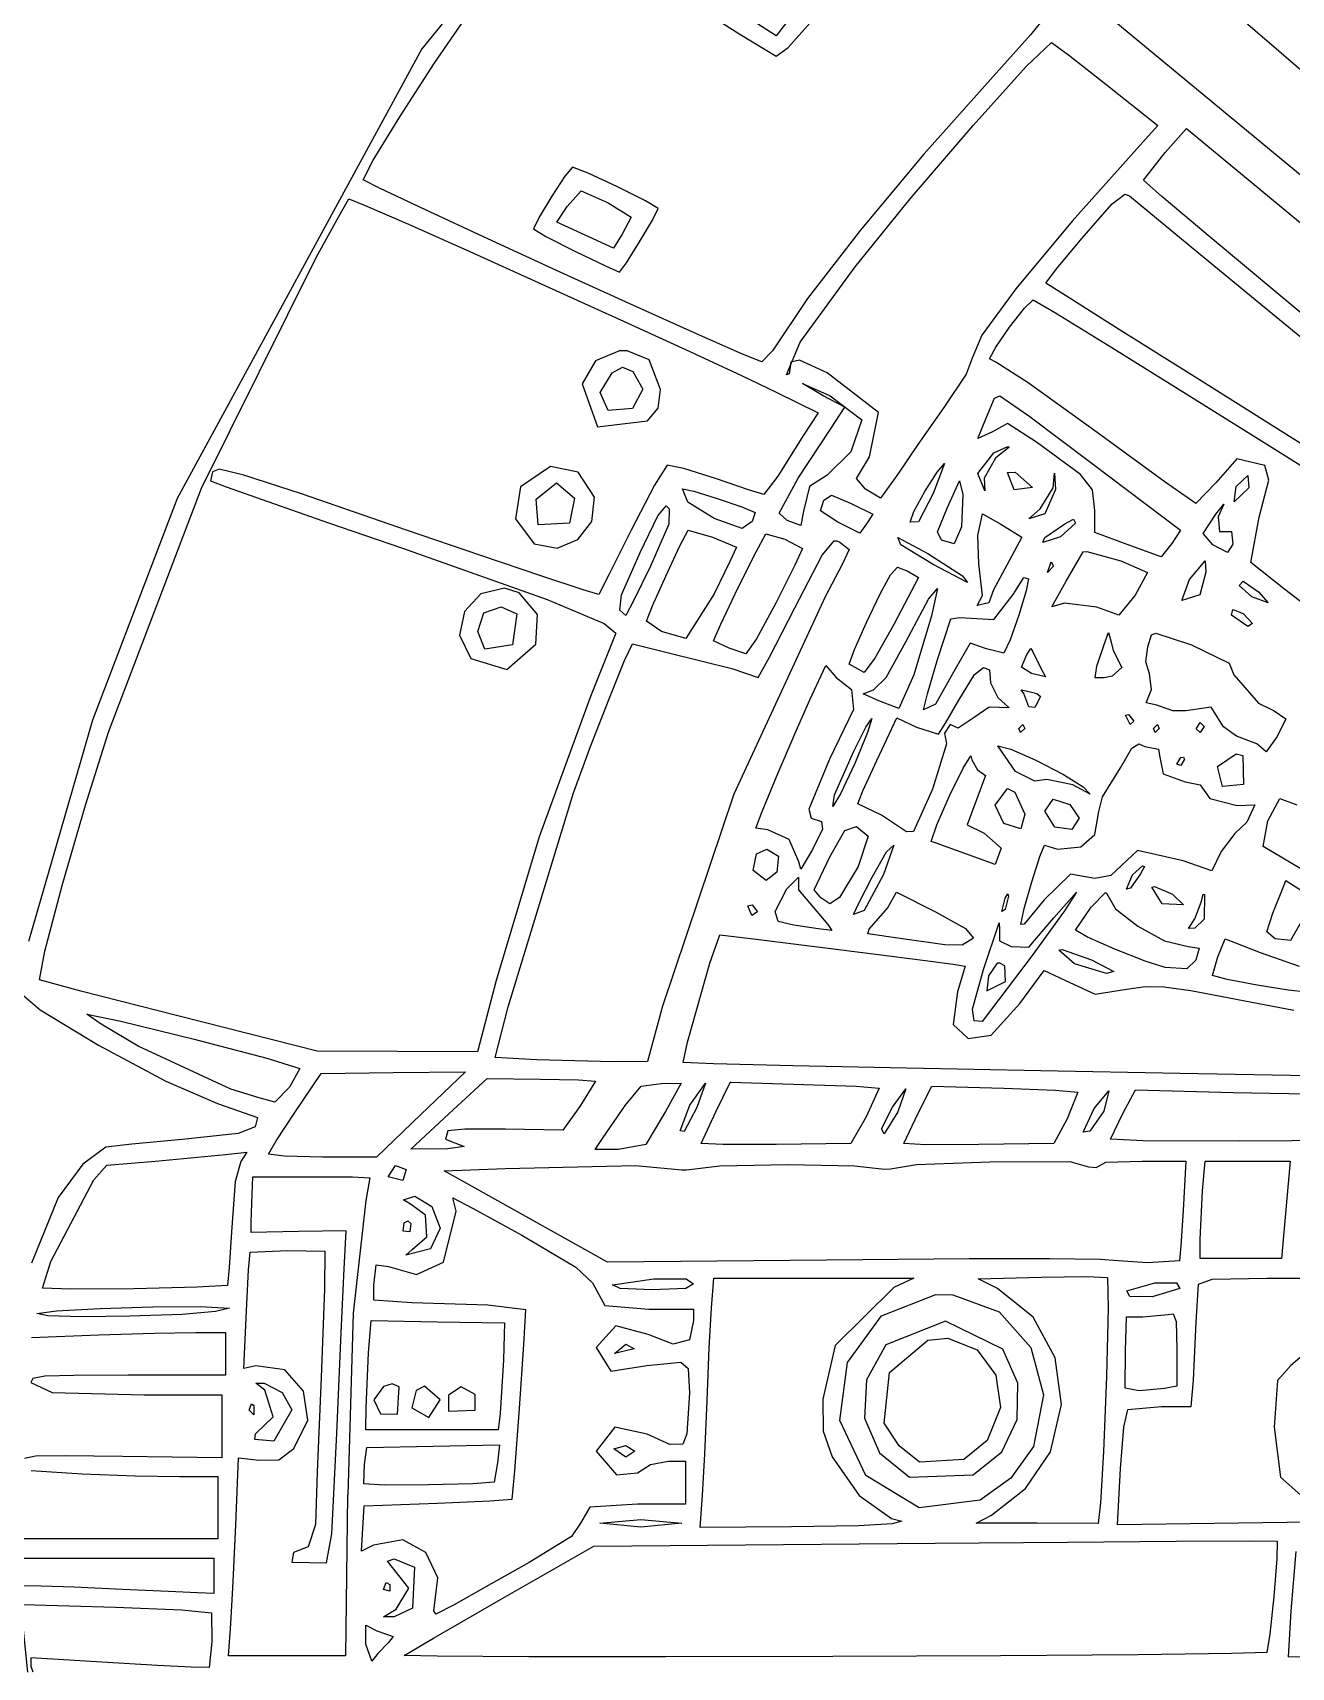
# Model space of a CAD drawing. Extents: x 0 to 7.6, y 0 to 10.9.
# Drawn here: x 0.656 to 1.195, y 5.753 to 6.452 of the extents above; entities that cross this region are included whole.
import ezdxf

# ---------------------------------------------------------------- set-up
doc = ezdxf.new("R2010")
doc.units = 0
doc.layers.get('0').update_dxf_attribs({"linetype": 'CONTINUOUS'})

msp = doc.modelspace()

# ---------------------------------------------------------------- linework, layer by layer
at = {"color": 0}
for points in [[(1.99485, 7.02106), (1.90338, 7.03022), (1.80686, 7.03276), (1.80686, 7.03276), (1.69401, 7.02692), (1.50624, 6.99311), (1.32427, 6.93175), (1.15739, 6.84663), (1.01481, 6.74164), (0.998047, 6.72678), (0.986979, 6.64214), (0.961914, 6.61626), (0.822808, 6.44515), (0.718261, 6.25288), (0.682129, 6.15799), (0.654731, 6.06336)], [(1.94108, 6.12369), (1.85064, 6.15446), (1.75526, 6.15603), (1.66265, 6.12717), (1.62218, 6.10346), (1.58621, 6.07389), (1.57644, 6.06494), (1.57194, 6.06119), (1.56901, 6.06635), (1.56321, 6.07867), (1.55524, 6.09614), (0.990451, 6.56347)], [(0.978788, 6.45643), (0.974392, 6.45079), (0.930012, 6.47939)], [(1.14779, 6.48014), (1.18929, 6.44439), (1.22065, 6.41726)], [(0.927572, 6.47151), (0.958876, 6.45156), (0.974337, 6.44206), (0.979546, 6.44586), (0.989854, 6.45747)], [(1.08984, 6.45947), (1.08312, 6.45128), (1.06711, 6.43343), (1.03749, 6.40022), (1.01025, 6.36751), (0.987847, 6.33843), (0.972765, 6.31603), (0.968207, 6.31131), (0.960015, 6.31461), (0.940375, 6.32329), (0.913086, 6.33561), (0.881999, 6.34972), (0.851074, 6.36388), (0.824164, 6.37642), (0.805067, 6.38542), (0.797743, 6.38917), (0.802083, 6.39763), (0.813531, 6.41618), (0.828179, 6.43892), (0.842339, 6.45964)], [(1.22027, 6.19206), (1.19189, 6.21386), (1.1773, 6.22553), (1.18093, 6.2449), (1.185, 6.26074), (1.18338, 6.26693), (1.17139, 6.26986), (1.16238, 6.2595), (1.15375, 6.25076), (1.14073, 6.25988), (1.11165, 6.28114), (1.08214, 6.30236), (1.06836, 6.31114), (1.06565, 6.31256), (1.06825, 6.3176), (1.07422, 6.32617), (1.08051, 6.33425), (1.0842, 6.33783), (1.0842, 6.33783), (1.09386, 6.33225), (1.11795, 6.31749), (1.15158, 6.29656), (1.18994, 6.27257), (1.22819, 6.24849)], [(1.20334, 6.09174), (1.18262, 6.104), (1.18457, 6.1149), (1.18978, 6.12446), (1.19699, 6.12181)], [(1.20231, 6.00581), (1.14697, 6.00683), (1.08751, 6.00797), (1.03027, 6.00917), (0.981554, 6.01019), (0.947538, 6.01107), (0.934679, 6.01156), (0.936469, 6.02035), (0.946072, 6.0541), (0.95025, 6.06614), (0.965875, 6.06435), (0.998915, 6.06022), (1.03261, 6.05593), (1.05002, 6.0536), (1.05523, 6.05274), (1.05192, 6.04178), (1.05008, 6.02778), (1.05642, 6.02181), (1.06635, 6.02328), (1.07856, 6.03689), (1.08897, 6.051), (1.09988, 6.04585), (1.11079, 6.04075), (1.12413, 6.04292), (1.13227, 6.04406), (1.14014, 6.04394), (1.15169, 6.04232), (1.17112, 6.03868), (1.19569, 6.03396)], [(1.20117, 6.04172), (1.19331, 6.04258), (1.18001, 6.04471), (1.16721, 6.04715), (1.16092, 6.04878), (1.16319, 6.05681), (1.16634, 6.06446), (1.17084, 6.06278), (1.18137, 6.05865), (1.19802, 6.05285)], [(0.649685, 6.04269), (0.659668, 6.03407), (0.684571, 6.01904), (0.713433, 6.00364), (0.735568, 5.99403), (0.752658, 5.98812), (0.751574, 5.98406), (0.744303, 5.98122), (0.720432, 5.97863), (0.698893, 5.97661), (0.687825, 5.97532), (0.677951, 5.9681), (0.667426, 5.95383), (0.655925, 5.92572)], [(1.20334, 5.81494), (1.12039, 5.81386), (1.12164, 5.83789), (1.12299, 5.85563), (1.12468, 5.86312), (1.13916, 5.86436), (1.15186, 5.86436), (1.15289, 5.87565), (1.15397, 5.9005), (1.155, 5.91678), (1.16086, 5.91894), (1.18419, 5.91938), (1.18419, 5.91938), (1.21235, 5.91938)], [(0.656033, 5.89393), (0.684625, 5.89501), (0.70855, 5.89583), (0.726074, 5.89611), (0.726074, 5.89611), (0.738986, 5.89611), (0.738986, 5.87776), (0.697319, 5.87776), (0.6741, 5.87771), (0.661621, 5.87733), (0.656575, 5.87642), (0.655653, 5.87468), (0.664822, 5.87044), (0.70421, 5.86947), (0.737358, 5.86947), (0.737358, 5.8425), (0.694824, 5.84304), (0.670356, 5.84337), (0.657715, 5.84315), (0.652994, 5.84212)], [(1.20128, 5.88781), (1.1945, 5.88194), (1.1888, 5.87549), (1.18734, 5.85553), (1.19, 5.83425), (1.20112, 5.82433)], [(0.655871, 5.83703), (0.677626, 5.83556), (0.70025, 5.83479), (0.719293, 5.83447), (0.735678, 5.83447), (0.735678, 5.80778), (0.652344, 5.80778)], [(0.652344, 5.79947), (0.733996, 5.79947), (0.733996, 5.78444), (0.726942, 5.78472), (0.714572, 5.78532), (0.694824, 5.78618), (0.674263, 5.78711), (0.660047, 5.78754), (0.650228, 5.78776)], [(1.23752, 5.75831), (1.19347, 5.75722), (1.19461, 5.77707), (1.19672, 5.80236)], [(0.654351, 5.75082), (0.652344, 5.77169), (0.652344, 5.77974), (0.652344, 5.77974), (0.691949, 5.7786), (0.720269, 5.7774), (0.73291, 5.7761), (0.733128, 5.76378), (0.731933, 5.75276), (0.724229, 5.75288), (0.709799, 5.75358), (0.686089, 5.75499), (0.655653, 5.75694), (0.655653, 5.75331), (0.656521, 5.75086)]]:
    msp.add_lwpolyline(points, dxfattribs=at)
for points in [[(1.09207, 6.44786), (1.09934, 6.44265), (1.11534, 6.43012), (1.13753, 6.41243), (1.13357, 6.40804), (1.10097, 6.37153), (1.07688, 6.34261), (1.06228, 6.32269), (1.05816, 6.31282), (1.05556, 6.30604), (1.04612, 6.29178), (1.03499, 6.27593), (1.02647, 6.26329), (1.01899, 6.25299), (1.01264, 6.25683), (1.00868, 6.26144), (1.01427, 6.27072), (1.01807, 6.28971), (0.996149, 6.30664), (0.984429, 6.31201), (0.980632, 6.31119), (0.979926, 6.30621), (0.978842, 6.30572), (0.984646, 6.31967), (1.00814, 6.352), (1.03174, 6.38108), (1.05859, 6.41249), (1.08122, 6.43761), (1.09207, 6.44786)], [(1.14985, 6.41108), (1.24143, 6.33529), (1.27713, 6.30578), (1.30659, 6.28131), (1.32677, 6.26449), (1.33469, 6.25781), (1.3265, 6.24621), (1.31576, 6.23628), (1.30724, 6.24289), (1.28613, 6.2601), (1.25657, 6.28435), (1.22287, 6.31222), (1.18929, 6.34017), (1.15999, 6.36464), (1.13932, 6.38211), (1.13151, 6.38906), (1.14068, 6.40082), (1.14985, 6.41108)], [(0.887261, 6.39453), (0.88406, 6.39074), (0.878418, 6.38222), (0.873047, 6.37326), (0.87066, 6.36822), (0.875922, 6.3649), (0.888618, 6.35846), (0.901475, 6.35238), (0.907335, 6.34972), (0.910319, 6.35374), (0.916015, 6.36268), (0.921496, 6.37196), (0.92399, 6.3769), (0.918565, 6.38021), (0.906521, 6.38618), (0.893989, 6.39199), (0.887261, 6.39453)], [(0.89095, 6.3845), (0.902561, 6.37939), (0.912326, 6.37326), (0.908583, 6.36594), (0.904839, 6.35992), (0.892686, 6.36544), (0.880533, 6.37104), (0.884983, 6.37776), (0.89095, 6.3845)], [(0.791721, 6.38103), (0.798719, 6.37825), (0.817111, 6.37017), (0.843371, 6.3585), (0.874132, 6.34461), (0.906033, 6.33014), (0.935656, 6.31657), (0.959581, 6.3055), (0.974447, 6.29839), (0.992404, 6.28944), (0.986003, 6.27989), (0.975097, 6.26243), (0.969075, 6.2545), (0.962511, 6.25651), (0.948839, 6.26124), (0.934896, 6.26574), (0.927789, 6.26708), (0.922308, 6.25857), (0.912326, 6.23931), (0.902832, 6.22017), (0.898546, 6.21181), (0.891818, 6.21382), (0.874132, 6.21967), (0.848036, 6.22851), (0.816351, 6.23936), (0.771376, 6.25483), (0.746744, 6.26286), (0.736165, 6.2654), (0.733344, 6.26432), (0.732585, 6.26036), (0.739258, 6.25786), (0.756999, 6.25157), (0.782986, 6.24251), (0.814615, 6.23156), (0.876411, 6.20969), (0.900879, 6.19943), (0.905871, 6.19531), (0.894965, 6.16813), (0.873101, 6.10813), (0.85471, 6.0466), (0.846733, 6.01617), (0.778157, 6.0165), (0.719075, 6.03142), (0.677083, 6.04215), (0.659343, 6.04693), (0.661675, 6.05919), (0.669162, 6.08724), (0.67909, 6.12164), (0.688857, 6.15283), (0.728624, 6.25732), (0.777778, 6.35618), (0.787381, 6.37349), (0.791721, 6.38103)], [(1.12348, 6.38303), (1.12543, 6.38232), (1.13373, 6.37549), (1.1543, 6.3585), (1.18403, 6.33404), (1.21983, 6.30458), (1.25543, 6.27522), (1.28467, 6.25103), (1.30447, 6.23449), (1.31185, 6.22808), (1.30604, 6.21994), (1.29986, 6.21283), (1.19499, 6.27864), (1.15419, 6.30431), (1.12071, 6.32536), (1.09804, 6.33963), (1.08963, 6.345), (1.09418, 6.35113), (1.1059, 6.36513), (1.118, 6.37885), (1.12348, 6.38303)], [(0.910699, 6.31608), (0.907335, 6.31603), (0.897081, 6.31168), (0.891385, 6.30186), (0.897949, 6.28358), (0.919379, 6.28603), (0.923882, 6.2915), (0.924858, 6.29947), (0.920139, 6.31212), (0.910699, 6.31608)], [(0.908746, 6.30908), (0.913086, 6.30718), (0.917426, 6.29958), (0.912978, 6.29129), (0.912924, 6.29129), (0.902615, 6.29047), (0.899197, 6.29824), (0.904297, 6.30664), (0.908746, 6.30908)], [(0.985678, 6.30208), (0.997504, 6.29676), (1.01101, 6.28646), (1.00629, 6.27289), (0.996203, 6.26281), (0.988661, 6.25792), (0.986003, 6.24739), (0.984864, 6.24126), (0.979058, 6.24343), (0.975694, 6.24664), (0.983724, 6.26156), (0.997667, 6.28256), (1.00374, 6.29189), (0.994413, 6.29682), (0.985678, 6.30208)], [(1.07004, 6.29676), (1.08236, 6.28825), (1.10954, 6.2679), (1.14724, 6.23926), (1.14355, 6.23356), (1.139, 6.22797), (1.1244, 6.23318), (1.11068, 6.23828), (1.11068, 6.24772), (1.1097, 6.25662), (1.10444, 6.26313), (1.08572, 6.27701), (1.07324, 6.28494), (1.06695, 6.28136), (1.06066, 6.27849), (1.06397, 6.28689), (1.06771, 6.29579), (1.07004, 6.29676)], [(1.07346, 6.27507), (1.074, 6.27479), (1.06814, 6.27018), (1.06337, 6.26161), (1.06364, 6.25613), (1.06066, 6.26351), (1.06738, 6.27246), (1.07346, 6.27507)], [(0.877929, 6.2666), (0.865126, 6.25786), (0.862956, 6.24419), (0.870876, 6.2335), (0.880697, 6.23156), (0.889594, 6.23525), (0.895617, 6.24306), (0.896701, 6.25342), (0.889703, 6.26406), (0.877929, 6.2666)], [(1.04639, 6.26785), (1.0415, 6.25499), (1.03521, 6.24289), (1.03163, 6.24268), (1.03326, 6.24729), (1.03798, 6.25586), (1.04319, 6.26417), (1.04639, 6.26785)], [(0.880425, 6.25956), (0.888183, 6.25293), (0.88596, 6.24229), (0.872667, 6.24154), (0.871799, 6.2525), (0.880425, 6.25956)], [(1.05284, 6.26036), (1.05414, 6.25456), (1.0536, 6.24078), (1.05046, 6.23346), (1.04503, 6.23497), (1.04335, 6.23856), (1.04747, 6.24875), (1.05284, 6.26036)], [(1.07655, 6.26411), (1.08398, 6.2576), (1.07617, 6.25651), (1.0733, 6.264), (1.07655, 6.26411)], [(1.09343, 6.26367), (1.09375, 6.25672), (1.08919, 6.24631), (1.08236, 6.24414), (1.08724, 6.24837), (1.09277, 6.25749), (1.09343, 6.26367)], [(1.17605, 6.26264), (1.17643, 6.25743), (1.17025, 6.25136), (1.17101, 6.25792), (1.17605, 6.26264)], [(0.934299, 6.25706), (0.939128, 6.25603), (0.949219, 6.25288), (0.959636, 6.24929), (0.965386, 6.24685), (0.964085, 6.243), (0.959907, 6.24001), (0.947808, 6.24431), (0.936632, 6.25125), (0.934299, 6.25706)], [(0.998047, 6.25429), (1.0064, 6.25076), (1.01573, 6.24621), (1.01302, 6.24203), (1.01009, 6.23796), (1.00081, 6.24278), (0.993326, 6.24761), (0.994738, 6.25217), (0.998047, 6.25429)], [(0.9273, 6.24972), (0.928657, 6.24849), (0.92844, 6.24181), (0.920628, 6.22385), (0.913357, 6.20904), (0.910047, 6.20285), (0.907497, 6.20514), (0.908203, 6.21164), (0.916178, 6.22971), (0.923828, 6.24539), (0.9273, 6.24972)], [(1.06261, 6.24636), (1.07042, 6.24186), (1.07943, 6.23628), (1.074, 6.22624), (1.06733, 6.21376), (1.06532, 6.20822), (1.06027, 6.20714), (1.06255, 6.21143), (1.06103, 6.22493), (1.06055, 6.23708), (1.06261, 6.24636)], [(1.16585, 6.25038), (1.1633, 6.24507), (1.16401, 6.23872), (1.169, 6.23872), (1.1696, 6.23329), (1.16743, 6.22982), (1.16113, 6.23301), (1.1569, 6.2379), (1.16238, 6.24621), (1.16585, 6.25038)], [(0.936686, 6.23936), (0.947211, 6.23628), (0.957357, 6.23199), (0.954536, 6.22597), (0.947917, 6.21213), (0.935818, 6.19299), (0.925347, 6.19596), (0.919, 6.20031), (0.921496, 6.20687), (0.927137, 6.21967), (0.93316, 6.23258), (0.936686, 6.23936)], [(0.969997, 6.23768), (0.978136, 6.23546), (0.985678, 6.2315), (0.982314, 6.22428), (0.974392, 6.20833), (0.965929, 6.19276), (0.961481, 6.18636), (0.954318, 6.18886), (0.947646, 6.192), (0.950738, 6.19911), (0.958062, 6.21446), (0.965821, 6.22999), (0.969997, 6.23768)], [(1.10156, 6.24397), (1.10232, 6.24224), (1.09598, 6.23643), (1.08838, 6.23406), (1.08925, 6.23617), (1.09777, 6.24197), (1.10156, 6.24397)], [(0.999186, 6.23469), (1.00027, 6.23469), (1.00163, 6.23415), (1.00564, 6.23101), (1.0026, 6.22456), (0.995389, 6.21083), (0.956218, 6.12642), (0.925836, 6.03569), (0.919433, 6.01204), (0.904622, 6.01193), (0.872071, 6.01275), (0.854275, 6.01367), (0.859808, 6.03543), (0.88775, 6.12701), (0.895019, 6.14681), (0.90294, 6.16721), (0.90956, 6.18349), (0.912978, 6.19069), (0.927246, 6.18707), (0.942762, 6.18332), (0.955458, 6.18012), (0.966635, 6.17622), (0.971462, 6.185), (0.982368, 6.20611), (0.994086, 6.22863), (0.999186, 6.23469)], [(1.02647, 6.23622), (1.03923, 6.22939), (1.05409, 6.21972), (1.05626, 6.2169), (1.04156, 6.22456), (1.02772, 6.23307), (1.02647, 6.23622)], [(1.09201, 6.22581), (1.09299, 6.22385), (1.09033, 6.22119), (1.09201, 6.22581)], [(1.10715, 6.23019), (1.12174, 6.22624), (1.13314, 6.22125), (1.12788, 6.21149), (1.12088, 6.20296), (1.11149, 6.20643), (1.09766, 6.20811), (1.09223, 6.20649), (1.09831, 6.21756), (1.10569, 6.23008), (1.10715, 6.23019)], [(1.15788, 6.22613), (1.15815, 6.2214), (1.15549, 6.21158), (1.14784, 6.20919), (1.15115, 6.21826), (1.15788, 6.22613)], [(1.02626, 6.22353), (1.03065, 6.22179), (1.03527, 6.21907), (1.02474, 6.19889), (1.0166, 6.18457), (1.01199, 6.17839), (1.00564, 6.18197), (1.00781, 6.18821), (1.01297, 6.19982), (1.01883, 6.21213), (1.02327, 6.22026), (1.02626, 6.22353)], [(1.08029, 6.21913), (1.08225, 6.21853), (1.08133, 6.21338), (1.07818, 6.20301), (1.07444, 6.19243), (1.07167, 6.18664), (1.06429, 6.18858), (1.0574, 6.19103), (1.05094, 6.17985), (1.04253, 6.16493), (1.03733, 6.16243), (1.03906, 6.16932), (1.0434, 6.18403), (1.0491, 6.20139), (1.05295, 6.20199), (1.06749, 6.20107), (1.07568, 6.21175), (1.08029, 6.21913)], [(1.1741, 6.21756), (1.18066, 6.21289), (1.18473, 6.20828), (1.17773, 6.21078), (1.17231, 6.21565), (1.1741, 6.21756)], [(0.858182, 6.21451), (0.848144, 6.21208), (0.841092, 6.20449), (0.838975, 6.19439), (0.843858, 6.1844), (0.859213, 6.17974), (0.871636, 6.19049), (0.872396, 6.20329), (0.864529, 6.21257), (0.858182, 6.21451)], [(1.0434, 6.21442), (1.0408, 6.20269), (1.0332, 6.17746), (1.0268, 6.16297), (1.01823, 6.16624), (1.01156, 6.16932), (1.016, 6.171), (1.02148, 6.17632), (1.02989, 6.19151), (1.0395, 6.20975), (1.0434, 6.21442)], [(0.856771, 6.20649), (0.863444, 6.20356), (0.8616, 6.19021), (0.849881, 6.18842), (0.846789, 6.1959), (0.849392, 6.20394), (0.856771, 6.20649)], [(1.16971, 6.2054), (1.17404, 6.20361), (1.17811, 6.19943), (1.176, 6.19803), (1.169, 6.20301), (1.16971, 6.2054)], [(1.11654, 6.19558), (1.11762, 6.1914), (1.11849, 6.18782), (1.12212, 6.1805), (1.11806, 6.17681), (1.11458, 6.17611), (1.11073, 6.17611), (1.11144, 6.1811), (1.11469, 6.19038), (1.11654, 6.19558)], [(1.08333, 6.18864), (1.08393, 6.18761), (1.08746, 6.18056), (1.08952, 6.17654), (1.0836, 6.17806), (1.07932, 6.18072), (1.08149, 6.18614), (1.08333, 6.18864)], [(1.13672, 6.19531), (1.15196, 6.19026), (1.16802, 6.18246), (1.17008, 6.17736), (1.18066, 6.16536), (1.18734, 6.16206), (1.19233, 6.15853), (1.18858, 6.1511), (1.18387, 6.14453), (1.17985, 6.14785), (1.17122, 6.15115), (1.16569, 6.15522), (1.16032, 6.16363), (1.14952, 6.162), (1.14399, 6.162), (1.13715, 6.1645), (1.13265, 6.16542), (1.13487, 6.17117), (1.13401, 6.17785), (1.13238, 6.18294), (1.13325, 6.18935), (1.13487, 6.1945), (1.13672, 6.19531)], [(0.99566, 6.18142), (1, 6.17626), (1.00657, 6.17111), (1.00743, 6.16254), (0.997233, 6.14128), (0.988281, 6.1199), (0.989312, 6.1161), (0.993707, 6.11469), (0.994194, 6.11139), (0.989962, 6.10265), (0.984864, 6.09429), (0.98405, 6.09744), (0.979981, 6.10699), (0.970757, 6.11111), (0.965657, 6.11176), (0.968371, 6.11897), (0.974826, 6.13456), (0.982476, 6.15246), (0.988824, 6.16667), (0.99566, 6.18142)], [(1.06304, 6.18056), (1.06559, 6.17958), (1.06608, 6.17393), (1.06912, 6.16775), (1.074, 6.16325), (1.06543, 6.16357), (1.05865, 6.15886), (1.05225, 6.15457), (1.04872, 6.15614), (1.04639, 6.1525), (1.04715, 6.14794), (1.04129, 6.12858), (1.03304, 6.1104), (1.03011, 6.11019), (1.01948, 6.11735), (1.00933, 6.12218), (1.01145, 6.12776), (1.01736, 6.14074), (1.02593, 6.15901), (1.03434, 6.155), (1.04378, 6.15201), (1.04677, 6.15679), (1.05252, 6.16661), (1.05914, 6.17763), (1.06304, 6.18056)], [(1.07916, 6.171), (1.08122, 6.17057), (1.08583, 6.16949), (1.08735, 6.16813), (1.08491, 6.16351), (1.08241, 6.16374), (1.08024, 6.16938), (1.07916, 6.171)], [(1.0153, 6.15875), (1.01346, 6.15278), (1.00798, 6.13954), (1.00184, 6.12657), (0.998643, 6.12115), (0.999295, 6.12603), (1.00765, 6.14475), (1.0127, 6.155), (1.0153, 6.15875)], [(1.07992, 6.15614), (1.08068, 6.15446), (1.07888, 6.15278), (1.07818, 6.15446), (1.07992, 6.15614)], [(1.125, 6.16049), (1.12733, 6.15756), (1.12576, 6.15614), (1.12375, 6.16015), (1.125, 6.16049)], [(1.13742, 6.15614), (1.13818, 6.15446), (1.13639, 6.15278), (1.13569, 6.15446), (1.13742, 6.15614)], [(1.15565, 6.15696), (1.15733, 6.15539), (1.15565, 6.15278), (1.15402, 6.15435), (1.15565, 6.15696)], [(1.06923, 6.14708), (1.07471, 6.14567), (1.08545, 6.14085), (1.09717, 6.13476), (1.10569, 6.12944), (1.10867, 6.12636), (1.10124, 6.13032), (1.09012, 6.1326), (1.08502, 6.132), (1.07666, 6.13607), (1.06923, 6.14708)], [(1.1295, 6.14789), (1.13205, 6.14681), (1.1378, 6.14561), (1.13824, 6.1429), (1.13987, 6.13504), (1.1492, 6.13162), (1.15565, 6.13043), (1.15978, 6.12451), (1.17144, 6.12153), (1.17904, 6.12181), (1.17556, 6.11442), (1.17052, 6.10949), (1.16471, 6.10189), (1.16059, 6.09358), (1.14838, 6.09782), (1.12891, 6.10232), (1.11751, 6.09153), (1.11068, 6.09028), (1.10021, 6.09212), (1.08897, 6.08111), (1.08046, 6.07069), (1.07899, 6.07058), (1.0804, 6.07742), (1.08366, 6.08892), (1.08708, 6.09972), (1.08914, 6.10449), (1.09473, 6.10281), (1.10471, 6.10389), (1.11068, 6.10915), (1.1123, 6.11892), (1.11393, 6.12522), (1.12164, 6.13758), (1.12647, 6.14606), (1.1295, 6.14789)], [(1.05762, 6.14279), (1.05811, 6.141), (1.06044, 6.13678), (1.06391, 6.13433), (1.05599, 6.11328), (1.06337, 6.10975), (1.07053, 6.10325), (1.06803, 6.09631), (1.05659, 6.10042), (1.04286, 6.10542), (1.04069, 6.10618), (1.04308, 6.11328), (1.04856, 6.12571), (1.05431, 6.13753), (1.05762, 6.14279)], [(1.14855, 6.14219), (1.14898, 6.14133), (1.14735, 6.13861), (1.14567, 6.13926), (1.14735, 6.14199), (1.14855, 6.14219)], [(1.17101, 6.14367), (1.17388, 6.14285), (1.17426, 6.13053), (1.16526, 6.12961), (1.16314, 6.13818), (1.17101, 6.14367)], [(1.07324, 6.12875), (1.07639, 6.12717), (1.08068, 6.11778), (1.07899, 6.11154), (1.07172, 6.11382), (1.06803, 6.12164), (1.07324, 6.12875)], [(1.09283, 6.12418), (1.09999, 6.12196), (1.104, 6.11615), (1.10075, 6.11128), (1.09348, 6.11225), (1.0893, 6.11914), (1.09283, 6.12418)], [(1.00868, 6.11247), (1.01367, 6.10835), (1.00944, 6.09549), (1.00147, 6.08214), (0.997342, 6.07949), (0.993435, 6.08197), (0.990668, 6.08544), (0.997396, 6.09961), (1.00374, 6.11083), (1.00868, 6.11247)], [(0.970378, 6.10286), (0.975369, 6.09988), (0.974664, 6.09304), (0.970053, 6.08946), (0.964572, 6.09369), (0.965983, 6.10081), (0.970378, 6.10286)], [(1.02474, 6.1046), (1.02029, 6.09196), (1.01194, 6.07656), (1.00738, 6.07487), (1.00971, 6.07981), (1.01546, 6.09093), (1.02159, 6.10167), (1.02474, 6.1046)], [(0.983996, 6.09088), (0.983996, 6.08544), (0.996528, 6.07058), (0.998156, 6.06803), (0.99235, 6.06874), (0.981933, 6.07031), (0.975206, 6.07194), (0.974012, 6.07611), (0.979004, 6.08589), (0.983996, 6.09088)], [(1.13108, 6.09571), (1.13194, 6.09543), (1.13021, 6.09233), (1.12587, 6.08615), (1.12413, 6.08572), (1.12668, 6.09185), (1.13108, 6.09571)], [(1.02582, 6.08442), (1.04253, 6.07601), (1.05539, 6.0689), (1.0587, 6.06478), (1.05398, 6.06179), (1.0465, 6.06196), (1.02745, 6.06456), (1.01356, 6.06663), (1.01416, 6.06868), (1.02203, 6.07758), (1.02582, 6.08442)], [(1.10281, 6.08442), (1.09771, 6.0765), (1.08382, 6.0574), (1.06917, 6.03792), (1.0625, 6.02914), (1.05908, 6.0294), (1.05827, 6.03444), (1.06304, 6.05143), (1.06966, 6.0714), (1.06993, 6.06836), (1.06982, 6.06364), (1.07482, 6.06114), (1.08241, 6.06099), (1.09315, 6.07346), (1.10281, 6.08442)], [(1.07341, 6.08376), (1.07378, 6.08279), (1.07232, 6.07699), (1.07091, 6.07611), (1.07232, 6.08192), (1.07341, 6.08376)], [(1.11513, 6.08431), (1.11567, 6.08399), (1.11952, 6.07736), (1.12896, 6.06988), (1.14041, 6.06369), (1.15061, 6.06114), (1.15527, 6.06044), (1.15375, 6.05539), (1.14996, 6.05171), (1.14068, 6.05225), (1.13211, 6.05496), (1.11925, 6.06006), (1.10748, 6.06526), (1.10232, 6.06825), (1.109, 6.07801), (1.11513, 6.08431)], [(1.13612, 6.08686), (1.14388, 6.08356), (1.1486, 6.07904), (1.13943, 6.07943), (1.13504, 6.08658), (1.13612, 6.08686)], [(1.19228, 6.08951), (1.19792, 6.08583), (1.2035, 6.08219), (1.19933, 6.07249), (1.19428, 6.06381), (1.18777, 6.06451), (1.18419, 6.06754), (1.18669, 6.07553), (1.19086, 6.08572), (1.19228, 6.08951)], [(0.964085, 6.07904), (0.966417, 6.07601), (0.963975, 6.07443), (0.962294, 6.07861), (0.964085, 6.07904)], [(1.15701, 6.08356), (1.15755, 6.0835), (1.15739, 6.07286), (1.15337, 6.06907), (1.15066, 6.06896), (1.15337, 6.07303), (1.15609, 6.08018), (1.15701, 6.0835), (1.15701, 6.08356)], [(1.09668, 6.05994), (1.10916, 6.05544), (1.11876, 6.05057), (1.11567, 6.04964), (1.10189, 6.05376), (1.09522, 6.05963), (1.09668, 6.05994)], [(1.06885, 6.05414), (1.06521, 6.04872), (1.06451, 6.04221), (1.07237, 6.04628), (1.07216, 6.0529), (1.06999, 6.05404), (1.06885, 6.05414)], [(0.679579, 6.03222), (0.694228, 6.02929), (0.725532, 6.02154), (0.756565, 6.0134), (0.770671, 6.009), (0.766276, 6.00108), (0.760037, 5.99463), (0.753689, 5.99631), (0.741157, 6.00011), (0.701551, 6.0185), (0.685764, 6.028), (0.679579, 6.03222)], [(0.841525, 6.0076), (0.822483, 5.98936), (0.80344, 5.97103), (0.780382, 5.97103), (0.764106, 5.97146), (0.757378, 5.97233), (0.760633, 5.97814), (0.768608, 5.99024), (0.779839, 6.00689), (0.810656, 6.00726), (0.841525, 6.0076)], [(0.850749, 6.00472), (0.873589, 6.0045), (0.889865, 6.00413), (0.897081, 6.00358), (0.890462, 5.99278), (0.883192, 5.98264), (0.858615, 5.98313), (0.8412, 5.98313), (0.833985, 5.98242), (0.833008, 5.97879), (0.840929, 5.97564), (0.833985, 5.97472), (0.818142, 5.97444), (0.834472, 5.98958), (0.850749, 6.00472)], [(0.933811, 6.00276), (0.933811, 6.00271), (0.927029, 5.99067), (0.918619, 5.97646), (0.906956, 5.97439), (0.897026, 5.97439), (0.900065, 5.97906), (0.909831, 5.99317), (0.916721, 6.00142), (0.925185, 6.00265), (0.933811, 6.00276)], [(0.944174, 6.00271), (0.940483, 5.99229), (0.935058, 5.98204), (0.933376, 5.98242), (0.937446, 5.99333), (0.944174, 6.00271)], [(0.954861, 6.00325), (0.954861, 6.00315), (0.986219, 6.00222), (1.00863, 6.00142), (1.01845, 6.00054), (1.0128, 5.98828), (1.00635, 5.97694), (0.974337, 5.97651), (0.951714, 5.97646), (0.942329, 5.97689), (0.948568, 5.9905), (0.954861, 6.00325)], [(1.02984, 6.00032), (1.02642, 5.99044), (1.02056, 5.98107), (1.01937, 5.98324), (1.02414, 5.99246), (1.02984, 6.00032)], [(1.04096, 6.00151), (1.07178, 6.00065), (1.09375, 5.99978), (1.10341, 5.99886), (1.09874, 5.98742), (1.09315, 5.97689), (1.06109, 5.97646), (1.03841, 5.9764), (1.02902, 5.97689), (1.03499, 5.98969), (1.04096, 6.00151)], [(1.12804, 5.99983), (1.16976, 5.99881), (1.19363, 5.99826), (1.22786, 5.99756), (1.26785, 5.99681), (1.30903, 5.99604), (1.34885, 5.99533), (1.38536, 5.99457), (1.41444, 5.99392), (1.43207, 5.99338), (1.45757, 5.99235), (1.44874, 5.98639), (1.43989, 5.98047), (1.33154, 5.97922), (1.23953, 5.97835), (1.17242, 5.97797), (1.13129, 5.97814), (1.11735, 5.97879), (1.12267, 5.98981), (1.12804, 5.99983)], [(1.11664, 5.9994), (1.11453, 5.99078), (1.10856, 5.98226), (1.10569, 5.98182), (1.11035, 5.99192), (1.11664, 5.9994)], [(0.748047, 5.97319), (0.745443, 5.96918), (0.74311, 5.96061), (0.741644, 5.94108), (0.740506, 5.92383), (0.739746, 5.91624), (0.726887, 5.91542), (0.699761, 5.91476), (0.672851, 5.91456), (0.660699, 5.91499), (0.664225, 5.92649), (0.682617, 5.96143), (0.688151, 5.96767), (0.708985, 5.9694), (0.738932, 5.97217), (0.748047, 5.97319)], [(0.811632, 5.9675), (0.816135, 5.96576), (0.814779, 5.96104), (0.808485, 5.96267), (0.811632, 5.9675)], [(1.13086, 5.9694), (1.14952, 5.9694), (1.14838, 5.94824), (1.14746, 5.93321), (1.14686, 5.92676), (1.13319, 5.92583), (1.12066, 5.92671), (1.11301, 5.92731), (1.09125, 5.92757), (1.05686, 5.92757), (1.01145, 5.92719), (0.902235, 5.92617), (0.86735, 5.94569), (0.832411, 5.96522), (0.858615, 5.96625), (0.914225, 5.96756), (0.934028, 5.96571), (0.935981, 5.96571), (0.950358, 5.96733), (0.979329, 5.96789), (1.00781, 5.96739), (1.02067, 5.96588), (1.02322, 5.9661), (1.03434, 5.96793), (1.06576, 5.96903), (1.09993, 5.96929), (1.10796, 5.9669), (1.11117, 5.96669), (1.1154, 5.96892), (1.13086, 5.9694)], [(1.15782, 5.9694), (1.19417, 5.9694), (1.19331, 5.95979), (1.19141, 5.93896), (1.19043, 5.92774), (1.15565, 5.92774), (1.15565, 5.93582), (1.15674, 5.95665), (1.15782, 5.9694)], [(0.750651, 5.96272), (0.775662, 5.96272), (0.793294, 5.96262), (0.800672, 5.96218), (0.79899, 5.95258), (0.793565, 5.90429), (0.791178, 5.8265), (0.791124, 5.8265), (0.790256, 5.75771), (0.740235, 5.75771), (0.741211, 5.77149), (0.742242, 5.78961), (0.743381, 5.81381), (0.744467, 5.84244), (0.753364, 5.84153), (0.761774, 5.84158), (0.768121, 5.84651), (0.774089, 5.85856), (0.772244, 5.87099), (0.764268, 5.88004), (0.751899, 5.88178), (0.746799, 5.88064), (0.747939, 5.90533), (0.748807, 5.9229), (0.749457, 5.93039), (0.765408, 5.93121), (0.781413, 5.93088), (0.781196, 5.91476), (0.779785, 5.87685), (0.778103, 5.83643), (0.777399, 5.81396), (0.774306, 5.80436), (0.768067, 5.80192), (0.767361, 5.79779), (0.782118, 5.79758), (0.784343, 5.80989), (0.786567, 5.85297), (0.788357, 5.89589), (0.78966, 5.92329), (0.790528, 5.93961), (0.770182, 5.93924), (0.749838, 5.93881), (0.749946, 5.94325), (0.750379, 5.95524), (0.750651, 5.96272)], [(0.8361, 5.95367), (0.844889, 5.94917), (0.865614, 5.93772), (0.888726, 5.92399), (0.895833, 5.91737), (0.90115, 5.90756), (0.919922, 5.90603), (0.939019, 5.90603), (0.939019, 5.90121), (0.937337, 5.89296), (0.930285, 5.89106), (0.919706, 5.89524), (0.905761, 5.89899), (0.897353, 5.88971), (0.9037, 5.87956), (0.919108, 5.882), (0.933594, 5.88336), (0.93674, 5.88064), (0.937337, 5.87022), (0.936253, 5.85275), (0.934407, 5.84825), (0.928928, 5.84819), (0.919163, 5.85254), (0.905382, 5.85553), (0.897353, 5.84532), (0.906142, 5.83518), (0.915147, 5.83599), (0.920682, 5.83957), (0.928168, 5.84104), (0.935656, 5.84104), (0.935656, 5.82269), (0.915147, 5.82269), (0.89464, 5.8214), (0.890679, 5.81446), (0.886828, 5.80881), (0.868707, 5.79775), (0.850206, 5.78728), (0.836751, 5.77957), (0.828885, 5.77561), (0.828017, 5.77707), (0.829699, 5.79107), (0.824599, 5.80192), (0.814725, 5.8074), (0.802192, 5.80512), (0.797146, 5.80251), (0.797689, 5.81222), (0.798178, 5.82189), (0.829644, 5.82303), (0.851942, 5.82406), (0.861544, 5.82471), (0.862576, 5.83686), (0.864583, 5.8635), (0.866482, 5.891), (0.86735, 5.90576), (0.851074, 5.90771), (0.818576, 5.90881), (0.802354, 5.90989), (0.802354, 5.91618), (0.803331, 5.92507), (0.808594, 5.92437), (0.820529, 5.92096), (0.83214, 5.92611), (0.837511, 5.94797), (0.8361, 5.95367)], [(0.819824, 5.95437), (0.827094, 5.94997), (0.830675, 5.94075), (0.826606, 5.93181), (0.815972, 5.92919), (0.818793, 5.93158), (0.825032, 5.93707), (0.824436, 5.94629), (0.818522, 5.95074), (0.814996, 5.95281), (0.819824, 5.95437)], [(0.81684, 5.94379), (0.818142, 5.94271), (0.817708, 5.93913), (0.814833, 5.9394), (0.815321, 5.94303), (0.81684, 5.94379)], [(0.922038, 5.91906), (0.935872, 5.919), (0.939019, 5.91694), (0.93571, 5.91488), (0.921386, 5.91439), (0.907661, 5.91488), (0.904406, 5.91644), (0.922038, 5.91906)], [(0.9477, 5.91938), (1.0332, 5.91938), (1.02468, 5.91536), (0.999567, 5.89057), (0.994358, 5.86751), (0.994467, 5.85385), (0.998264, 5.84289), (1.00993, 5.82633), (1.02376, 5.81657), (1.02816, 5.81543), (1.02398, 5.81424), (1.0096, 5.81336), (0.980903, 5.81288), (0.941949, 5.81272), (0.942925, 5.82644), (0.943847, 5.84403), (0.944824, 5.86686), (0.945747, 5.88954), (0.946724, 5.90647), (0.9477, 5.91938)], [(1.10726, 5.92003), (1.11599, 5.91954), (1.11627, 5.90642), (1.11556, 5.87722), (1.11431, 5.84511), (1.11301, 5.82314), (1.11209, 5.8144), (1.08594, 5.81446), (1.05984, 5.81456), (1.06652, 5.81799), (1.08105, 5.82932), (1.09169, 5.84506), (1.09641, 5.86529), (1.0937, 5.88525), (1.08431, 5.90261), (1.06901, 5.91493), (1.06082, 5.919), (1.08784, 5.91976), (1.10726, 5.92003)], [(1.13623, 5.91737), (1.14562, 5.91732), (1.14703, 5.91488), (1.13509, 5.9114), (1.12565, 5.91151), (1.12429, 5.9139), (1.13623, 5.91737)], [(1.04264, 5.91238), (1.04986, 5.91222), (1.06977, 5.90489), (1.08328, 5.8896), (1.08865, 5.86942), (1.08436, 5.84728), (1.07476, 5.83382), (1.06163, 5.82433), (1.03548, 5.82101), (1.01275, 5.83496), (1.00163, 5.85846), (1.00483, 5.88319), (1.01948, 5.90321), (1.04264, 5.91238)], [(0.728082, 5.90722), (0.740668, 5.90647), (0.7347, 5.90506), (0.720378, 5.90381), (0.697971, 5.903), (0.677572, 5.90278), (0.663032, 5.90321), (0.658257, 5.90419), (0.666667, 5.90539), (0.685275, 5.90636), (0.707844, 5.90707), (0.728082, 5.90722)], [(1.1441, 5.90408), (1.14545, 5.90076), (1.14567, 5.88894), (1.14567, 5.87315), (1.14046, 5.87207), (1.12961, 5.8711), (1.12364, 5.87229), (1.1237, 5.88813), (1.12424, 5.90272), (1.13118, 5.90278), (1.14193, 5.90375), (1.1441, 5.90408)], [(0.801161, 5.90115), (0.829644, 5.90067), (0.858182, 5.90022), (0.857747, 5.88439), (0.856392, 5.86149), (0.855469, 5.85439), (0.79899, 5.85439), (0.799044, 5.86399), (0.800131, 5.88737), (0.801161, 5.90115)], [(1.04682, 5.90099), (1.02127, 5.89079), (1.01297, 5.87576), (1.01221, 5.85943), (1.0185, 5.84461), (1.03136, 5.83419), (1.05859, 5.83518), (1.07086, 5.845), (1.07742, 5.85883), (1.07775, 5.87435), (1.07123, 5.889), (1.04682, 5.90099)], [(0.910047, 5.89111), (0.913628, 5.88906), (0.905219, 5.8871), (0.910047, 5.89111)], [(1.04774, 5.89367), (1.06027, 5.88867), (1.06836, 5.87788), (1.07037, 5.86404), (1.06467, 5.84993), (1.05469, 5.84179), (1.0357, 5.8406), (1.02696, 5.84754), (1.02051, 5.85736), (1.02289, 5.87896), (1.03917, 5.89285), (1.04774, 5.89367)], [(0.751953, 5.87446), (0.755533, 5.87446), (0.763129, 5.87039), (0.767361, 5.86296), (0.759549, 5.84961), (0.751411, 5.85026), (0.751736, 5.85275), (0.759332, 5.86003), (0.755751, 5.87136), (0.751953, 5.87446)], [(0.810221, 5.87408), (0.806424, 5.87304), (0.8023, 5.86729), (0.805231, 5.86128), (0.805231, 5.86122), (0.812446, 5.86117), (0.813151, 5.87283), (0.810221, 5.87408)], [(0.824056, 5.8731), (0.820475, 5.87131), (0.818631, 5.86382), (0.825846, 5.85975), (0.830675, 5.86724), (0.824056, 5.8731)], [(0.839735, 5.87278), (0.834256, 5.86931), (0.834256, 5.86236), (0.845703, 5.86279), (0.845649, 5.86957), (0.839735, 5.87278)], [(0.750054, 5.86556), (0.750976, 5.86481), (0.750976, 5.86079), (0.749024, 5.86279), (0.750054, 5.86556)], [(0.856119, 5.84804), (0.855251, 5.84033), (0.853787, 5.83203), (0.844618, 5.83132), (0.825683, 5.83089), (0.806803, 5.83083), (0.798014, 5.83132), (0.798394, 5.83968), (0.799371, 5.84694), (0.856119, 5.84804)], [(0.910047, 5.84776), (0.914008, 5.84526), (0.910101, 5.84278), (0.905003, 5.84636), (0.910047, 5.84776)], [(0.916504, 5.81608), (0.934028, 5.81446), (0.916504, 5.81278), (0.898981, 5.81446), (0.916504, 5.81608)], [(1.18864, 5.80686), (1.18848, 5.79932), (1.18718, 5.78321), (1.18549, 5.76704), (1.18424, 5.75917), (1.16922, 5.75874), (1.12923, 5.75825), (1.07031, 5.75781), (0.998643, 5.75749), (0.927029, 5.75738), (0.868653, 5.75738), (0.829372, 5.7576), (0.815321, 5.75792), (0.827854, 5.76535), (0.856446, 5.78179), (0.896376, 5.80469), (1.04232, 5.80599), (1.09896, 5.80642), (1.1454, 5.80675), (1.17692, 5.80692), (1.18864, 5.80686)], [(0.810981, 5.79926), (0.819769, 5.79574), (0.818956, 5.7781), (0.811035, 5.77442), (0.806532, 5.77442), (0.811903, 5.77778), (0.817329, 5.78668), (0.80816, 5.79824), (0.810981, 5.79926)], [(0.807617, 5.78917), (0.80919, 5.78825), (0.809244, 5.78543), (0.806424, 5.78618), (0.807617, 5.78917)], [(0.79899, 5.77089), (0.803603, 5.7685), (0.810656, 5.76606), (0.808594, 5.76346), (0.804036, 5.75874), (0.801486, 5.75549), (0.79899, 5.76269), (0.79899, 5.77089)]]:
    msp.add_lwpolyline(points, close=True, dxfattribs=at)

doc.saveas('drawing.dxf')
